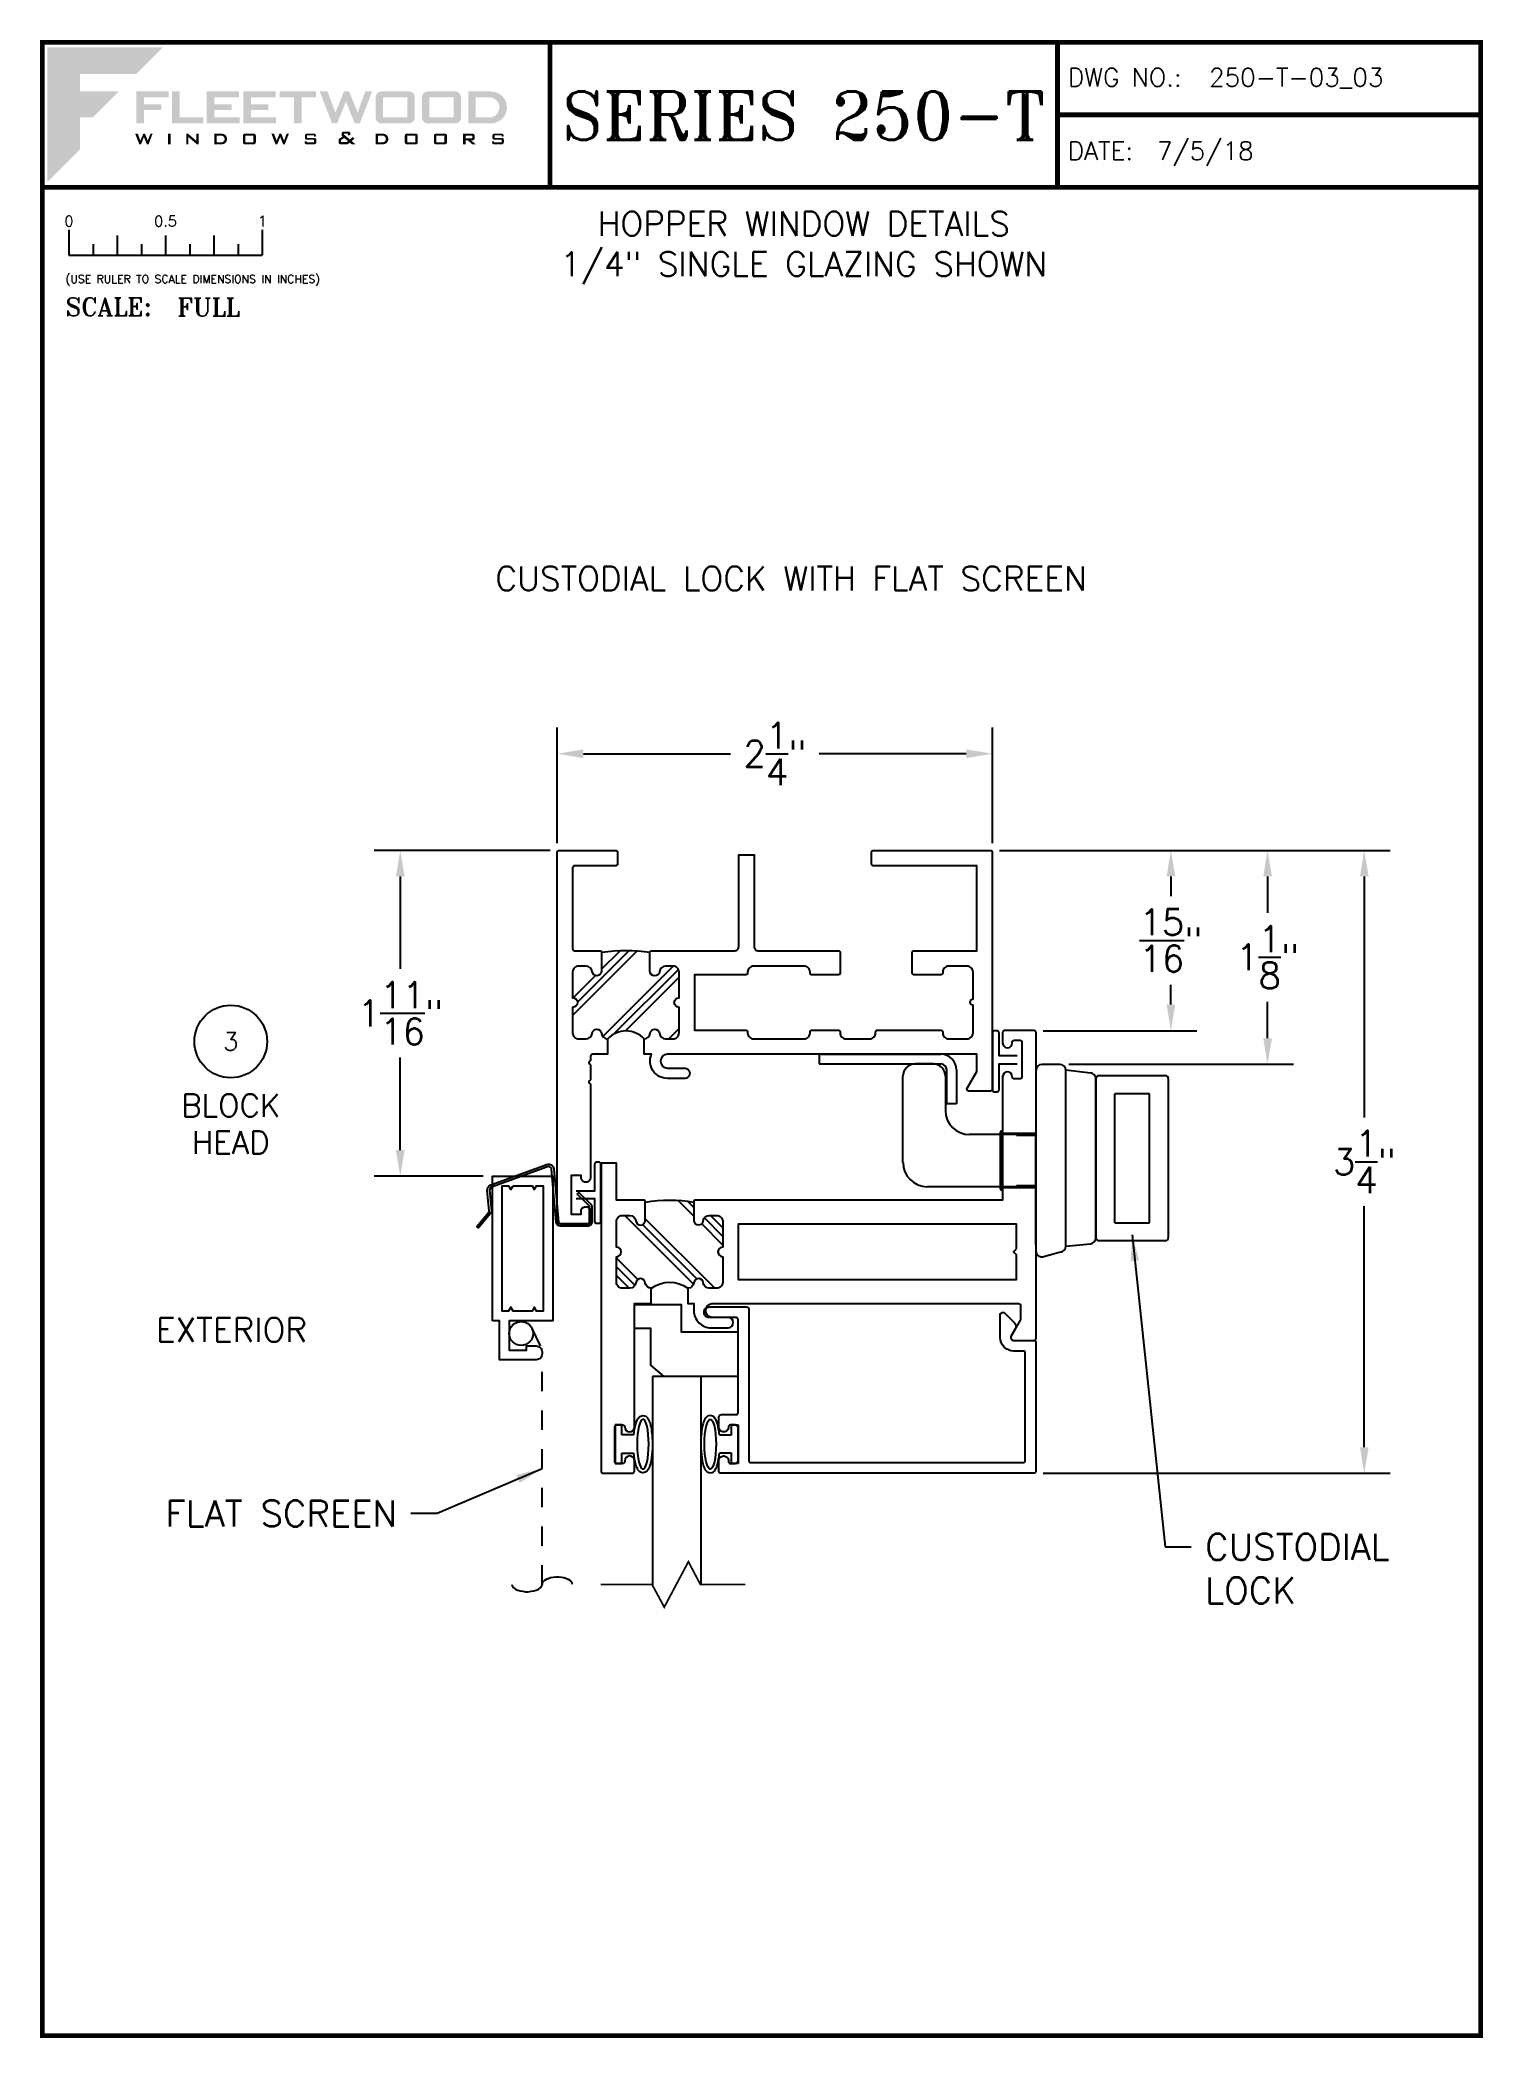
# Paper-space layout 'DETAIL 3' of a CAD drawing. Extents: x 0.3 to 7.8, y 0.1 to 10.4.
# The model-space entities are those that its viewports show. They can reach past a viewport. Long polylines and large blocks are cut down to what shows.
import ezdxf
from ezdxf.enums import TextEntityAlignment as Align

# ---------------------------------------------------------------- set-up
doc = ezdxf.new("R2010")
doc.units = 0
doc.header["$LTSCALE"] = 0.25
doc.header["$MEASUREMENT"] = 0
doc.linetypes.add('HIDDEN', pattern=[0.375, 0.25, -0.125])
doc.linetypes.add('HIDDEN2', pattern=[0.1875, 0.125, -0.0625])
doc.layers.get('0').update_dxf_attribs({"linetype": 'CONTINUOUS'})
doc.layers.get('DEFPOINTS').update_dxf_attribs({"linetype": 'CONTINUOUS'})
for name, color, linetype in [('DIM', 7, 'CONTINUOUS'), ('FRAME', 1, 'CONTINUOUS'), ('GLASS', 7, 'CONTINUOUS'), ('MISC', 7, 'CONTINUOUS'), ('SCREEN', 92, 'CONTINUOUS'), ('SCREEN_CLIP', 7, 'CONTINUOUS'), ('TEXT', 7, 'CONTINUOUS'), ('VENT', 5, 'CONTINUOUS')]:
    doc.layers.add(name, color=color, linetype=linetype)
doc.layers.add('VP', color=40, linetype='CONTINUOUS', plot=False)
doc.layers.get('VP').off()
doc.styles.add('ROMANS', font='romans')
doc.styles.add('ROMANT', font='romant')
doc.styles.add('SIMPLEX-094', font='simplex.shx', dxfattribs={"height": 0.094})
doc.styles.get("Standard").update_dxf_attribs({"font": 'simplex.shx'})
doc.dimstyles.new('FULL SCALE', dxfattribs={"dimscale": 0.75, "dimtxt": 0.18, "dimasz": 0.18, "dimexe": 0.18, "dimexo": 0.0625, "dimgap": 0.096, "dimtad": 0, "dimtih": 1, "dimtoh": 1, "dimdec": 4, "dimzin": 0, "dimdsep": 46, "dimlunit": 5, "dimtxsty": 'Standard', "dimcen": 0.09, "dimadec": 0, "dimazin": 0, "dimtfac": 1, "dimtdec": 4, "dimtofl": 0, "dimtmove": 0, "dimatfit": 3, "dimfxl": 0, "dimtolj": 1, "dimtzin": 0, "dimarcsym": 0})

# ---------------------------------------------------------------- blocks, each defined once
blk = doc.blocks.new('sectball')
blk.add_circle((0, 0), 0.125)
blk.add_attdef('NO', text='', height=0.062).set_placement((0, 0), align=Align.MIDDLE_CENTER)
for tag, p in [('LINE1', (0, -0.2588)), ('LINE2', (0, -0.3864)), ('LINE3', (0, -0.5214))]:
    blk.add_attdef(tag, text='', height=0.078).set_placement(p, align=Align.CENTER)
blk = doc.blocks.new('Fleetwood_Logo_6-10-15')
h = blk.add_hatch(color=154)
h.dxf.hatch_style = 1
h.paths.add_polyline_path([(0.2526, -0.0017), (0.0019, -0.0017), (0.0019, -0.2942), (0.0725, -0.2236), (0.0725, -0.1535), (0.1007, -0.1535), (0.1567, -0.0976), (0.0725, -0.0976), (0.0725, -0.0596), (0.1946, -0.0596)])
h = blk.add_hatch(color=251)
h.dxf.hatch_style = 1
h.paths.add_polyline_path([(0.2487, -0.1256), (0.2112, -0.1256), (0.2112, -0.1102), (0.2647, -0.1102), (0.2647, -0.0976), (0.1946, -0.0976), (0.1946, -0.1667), (0.2112, -0.1667), (0.2112, -0.1377), (0.2487, -0.1377)])
h = blk.add_hatch(color=251)
h.dxf.hatch_style = 1
h.paths.add_polyline_path([(0.2886, -0.0976), (0.272, -0.0976), (0.272, -0.1667), (0.3401, -0.1667), (0.3401, -0.1535), (0.2886, -0.1535)])
h = blk.add_hatch(color=251)
h.dxf.hatch_style = 1
h.paths.add_polyline_path([(0.4175, -0.0976), (0.3474, -0.0976), (0.3474, -0.1667), (0.4185, -0.1667), (0.4185, -0.1534), (0.364, -0.1534), (0.364, -0.1377), (0.4015, -0.1377), (0.4015, -0.1256), (0.364, -0.1256), (0.364, -0.1102), (0.4175, -0.1102)])
h = blk.add_hatch(color=251)
h.dxf.hatch_style = 1
h.paths.add_polyline_path([(0.4965, -0.0976), (0.4264, -0.0976), (0.4264, -0.1667), (0.4975, -0.1667), (0.4975, -0.1534), (0.443, -0.1534), (0.443, -0.1377), (0.4804, -0.1377), (0.4804, -0.1256), (0.443, -0.1256), (0.443, -0.1102), (0.4965, -0.1102)])
h = blk.add_hatch(color=251)
h.dxf.hatch_style = 1
h.paths.add_polyline_path([(0.5842, -0.0976), (0.5054, -0.0976), (0.5054, -0.1102), (0.5365, -0.1102), (0.5365, -0.1667), (0.5531, -0.1667), (0.5531, -0.1102), (0.5842, -0.1102)])
h = blk.add_hatch(color=251)
h.dxf.hatch_style = 1
h.paths.add_polyline_path([(0.6089, -0.0976), (0.5921, -0.0976), (0.6188, -0.1667), (0.63, -0.1667), (0.6489, -0.1192), (0.6679, -0.1667), (0.6789, -0.1667), (0.7056, -0.0976), (0.6908, -0.0976), (0.6742, -0.1433), (0.6558, -0.0976), (0.6446, -0.0976), (0.6261, -0.1433)])
h = blk.add_hatch(color=251)
h.dxf.hatch_style = 1
h.paths.add_polyline_path([(0.7853, -0.0976), (0.726, -0.0976, 0.414214), (0.7133, -0.1102), (0.7133, -0.154, 0.414214), (0.726, -0.1667), (0.7853, -0.1667, 0.414214), (0.798, -0.154), (0.798, -0.1102, 0.414214)])
h.paths.add_polyline_path([(0.7819, -0.1102), (0.7819, -0.154), (0.7294, -0.154), (0.7294, -0.1102)], flags=16)
h = blk.add_hatch(color=251)
h.dxf.hatch_style = 1
h.paths.add_polyline_path([(0.8856, -0.0976), (0.8262, -0.0976, 0.414214), (0.8136, -0.1102), (0.8136, -0.154, 0.414214), (0.8262, -0.1667), (0.8856, -0.1667, 0.414214), (0.8982, -0.154), (0.8982, -0.1102, 0.414214)])
h.paths.add_polyline_path([(0.8822, -0.1102), (0.8822, -0.154), (0.8296, -0.154), (0.8296, -0.1102)], flags=16)
h = blk.add_hatch(color=251)
h.dxf.hatch_style = 1
h.paths.add_polyline_path([(0.9632, -0.0976), (0.914, -0.0976), (0.914, -0.1667), (0.9632, -0.1667, 1)])
h.paths.add_polyline_path([(0.9301, -0.1102), (0.9593, -0.1102, -1), (0.9593, -0.154), (0.9301, -0.154)], flags=16)
h = blk.add_hatch(color=7)
h.dxf.hatch_style = 1
h.paths.add_polyline_path([(0.2301, -0.1891), (0.2251, -0.1891), (0.2196, -0.2043), (0.2134, -0.1891), (0.2097, -0.1891), (0.2035, -0.2043), (0.1978, -0.1891), (0.1922, -0.1891), (0.2011, -0.2121), (0.2048, -0.2121), (0.2112, -0.1963), (0.2175, -0.2121), (0.2212, -0.2121)])
h = blk.add_hatch(color=7)
h.dxf.hatch_style = 1
h.paths.add_polyline_path([(0.2691, -0.1891), (0.2637, -0.1891), (0.2637, -0.2118), (0.2637, -0.2121), (0.2691, -0.2121)])
h = blk.add_hatch(color=7)
h.dxf.hatch_style = 1
h.paths.add_polyline_path([(0.3077, -0.1964), (0.3259, -0.2121), (0.3298, -0.2121), (0.3298, -0.1891), (0.325, -0.1891), (0.325, -0.2047), (0.3067, -0.1891), (0.3029, -0.1891), (0.3029, -0.2121), (0.3077, -0.2121)])
h = blk.add_hatch(color=7)
h.dxf.hatch_style = 1
h.paths.add_polyline_path([(0.3801, -0.1891), (0.3637, -0.1891), (0.3637, -0.2121), (0.3801, -0.2121, 1)])
h.paths.add_polyline_path([(0.3691, -0.2079), (0.3691, -0.1933), (0.3788, -0.1933, -1), (0.3788, -0.2079)], flags=16)
h = blk.add_hatch(color=7)
h.dxf.hatch_style = 1
h.paths.add_polyline_path([(0.4537, -0.2079), (0.4537, -0.1933, 0.414214), (0.4495, -0.1891), (0.4297, -0.1891, 0.414214), (0.4255, -0.1933), (0.4255, -0.2079, 0.414214), (0.4297, -0.2121), (0.4495, -0.2121, 0.414214)])
h.paths.add_polyline_path([(0.4308, -0.2079), (0.4308, -0.1933), (0.4484, -0.1933), (0.4484, -0.2079)], flags=16)
h = blk.add_hatch(color=7)
h.dxf.hatch_style = 1
h.paths.add_polyline_path([(0.5253, -0.1891), (0.5203, -0.1891), (0.5148, -0.2043), (0.5087, -0.1891), (0.5049, -0.1891), (0.4988, -0.2043), (0.493, -0.1891), (0.4874, -0.1891), (0.4963, -0.2121), (0.5001, -0.2121), (0.5064, -0.1963), (0.5127, -0.2121), (0.5164, -0.2121)])
h = blk.add_hatch(color=7)
h.dxf.hatch_style = 1
h.paths.add_polyline_path([(0.5801, -0.1891), (0.5643, -0.1891, 0.414214), (0.56, -0.1933), (0.56, -0.1981, 0.414214), (0.5643, -0.2024), (0.58, -0.2024), (0.58, -0.2078), (0.5637, -0.2078), (0.5637, -0.2052), (0.5591, -0.2062), (0.5591, -0.2078, 0.414214), (0.5634, -0.2121), (0.5805, -0.2121, 0.414214), (0.5848, -0.2078), (0.5848, -0.2024, 0.414214), (0.5805, -0.1982), (0.5648, -0.1982), (0.5648, -0.193), (0.5798, -0.193), (0.5798, -0.1958), (0.5843, -0.1948), (0.5843, -0.1933, 0.414214)])
h = blk.add_hatch(color=7)
h.dxf.hatch_style = 1
h.paths.add_polyline_path([(0.645, -0.1913, -0.222262), (0.6447, -0.1906), (0.6447, -0.1892), (0.6535, -0.1892), (0.6535, -0.193), (0.6587, -0.1918), (0.6587, -0.189, 0.414214), (0.6544, -0.1847), (0.6437, -0.1847, 0.414214), (0.6394, -0.189), (0.6394, -0.1922, 0.222262), (0.6407, -0.1948), (0.6415, -0.1955), (0.6345, -0.1998, 0.260684), (0.6329, -0.2027), (0.6329, -0.2078, 0.414214), (0.6372, -0.2121), (0.6514, -0.2121, 0.17577), (0.6536, -0.2113), (0.657, -0.2085), (0.6614, -0.2121), (0.6699, -0.2121), (0.6613, -0.2049), (0.6676, -0.1997), (0.6637, -0.1964), (0.6574, -0.2017)])
h.paths.add_polyline_path([(0.6532, -0.2052), (0.6509, -0.2072, -0.17577), (0.6502, -0.2074), (0.6382, -0.2074), (0.6382, -0.2033, -0.260684), (0.6387, -0.2025), (0.6451, -0.1985)], flags=16)
h = blk.add_hatch(color=7)
h.dxf.hatch_style = 1
h.paths.add_polyline_path([(0.7294, -0.1891), (0.713, -0.1891), (0.713, -0.2121), (0.7294, -0.2121, 1)])
h.paths.add_polyline_path([(0.7184, -0.2079), (0.7184, -0.1933), (0.7281, -0.1933, -1), (0.7281, -0.2079)], flags=16)
h = blk.add_hatch(color=7)
h.dxf.hatch_style = 1
h.paths.add_polyline_path([(0.8045, -0.2079), (0.8045, -0.1933, 0.414214), (0.8003, -0.1891), (0.7805, -0.1891, 0.414214), (0.7763, -0.1933), (0.7763, -0.2079, 0.414214), (0.7805, -0.2121), (0.8003, -0.2121, 0.414214)])
h.paths.add_polyline_path([(0.7816, -0.2079), (0.7816, -0.1933), (0.7992, -0.1933), (0.7992, -0.2079)], flags=16)
h = blk.add_hatch(color=7)
h.dxf.hatch_style = 1
h.paths.add_polyline_path([(0.8678, -0.2079), (0.8678, -0.1933, 0.414214), (0.8636, -0.1891), (0.8438, -0.1891, 0.414214), (0.8396, -0.1933), (0.8396, -0.2079, 0.414214), (0.8438, -0.2121), (0.8636, -0.2121, 0.414214)])
h.paths.add_polyline_path([(0.8449, -0.2079), (0.8449, -0.1933), (0.8624, -0.1933), (0.8624, -0.2079)], flags=16)
h = blk.add_hatch(color=7)
h.dxf.hatch_style = 1
h.paths.add_polyline_path([(0.9277, -0.1993), (0.9277, -0.1933, 0.414214), (0.9235, -0.1891), (0.9028, -0.1891), (0.9028, -0.2121), (0.9082, -0.2121), (0.9082, -0.2035), (0.9131, -0.2035), (0.9224, -0.2121), (0.9303, -0.2121), (0.9197, -0.2035), (0.9235, -0.2035, 0.414214)])
h.paths.add_polyline_path([(0.9082, -0.1993), (0.9082, -0.1933), (0.9214, -0.1933, -0.414214), (0.9224, -0.1943), (0.9224, -0.1983, -0.414214), (0.9214, -0.1993)], flags=16)
h = blk.add_hatch(color=7)
h.dxf.hatch_style = 1
h.paths.add_polyline_path([(0.9867, -0.1982), (0.971, -0.1982), (0.971, -0.193), (0.9859, -0.193), (0.9859, -0.1958), (0.9905, -0.1948), (0.9905, -0.1933, 0.414214), (0.9863, -0.1891), (0.9705, -0.1891, 0.414214), (0.9662, -0.1933), (0.9662, -0.1981, 0.414214), (0.9705, -0.2024), (0.9862, -0.2024), (0.9862, -0.2078), (0.9699, -0.2078), (0.9699, -0.2052), (0.9653, -0.2062), (0.9653, -0.2078, 0.414214), (0.9696, -0.2121), (0.9867, -0.2121, 0.414214), (0.991, -0.2078), (0.991, -0.2024, 0.414214)])
blk = doc.blocks.new('A-SIZE_P')
at = {"const_width": 0.025}
blk.add_lwpolyline([(0.313, 0.125), (7.751, 0.125), (7.751, 10.437), (0.313, 10.437)], close=True, dxfattribs=at)
for points in [[(2.938, 10.437), (2.938, 9.687)], [(5.563, 10.437), (5.563, 9.687)], [(5.563, 10.062), (7.751, 10.062)], [(0.313, 9.687), (7.751, 9.687)]]:
    blk.add_lwpolyline(points, dxfattribs=at)
at = {"xscale": 2.387023416083395, "yscale": 2.387023416083395, "zscale": 2.387023416083395}
blk.add_blockref('Fleetwood_Logo_6-10-15', (0.334, 10.416), dxfattribs=at)
for s, style, p in [('DWG NO.:', 'SIMPLEX-094', (5.617, 10.209)), ('DATE:', 'SIMPLEX-094', (5.616, 9.829)), ('SCALE:', 'ROMANT', (0.433, 9.022))]:
    blk.add_text(s, height=0.094, dxfattribs=dict(style=style)).set_placement(p)
for tag, p, style in [('DWG_NO', (6.346, 10.209), 'SIMPLEX-094'), ('DATE', (6.077, 9.829), 'SIMPLEX-094'), ('SCALE', (1.011, 9.02), 'ROMANT')]:
    blk.add_attdef(tag, p, '', height=0.094, dxfattribs=dict(style=style))
for tag, height, style, width, p, p2 in [('DWG_NO_F', 0.094, 'SIMPLEX-094', 1.745692, (6.347, 10.209), (7.683, 10.209)), ('PRODUCT', 0.25, 'ROMANT', 1.390728, (3.001, 9.934), (5.5, 9.934))]:
    blk.add_attdef(tag, text='', height=height, dxfattribs=dict(style=style, width=width)).set_placement(p, p2, align=Align.FIT)
blk = doc.blocks.new('Full')
for p, q in [((0.137, -0.219), (0.137, -0.35)), ((0.262, -0.294), (0.262, -0.35)), ((0.387, -0.249), (0.387, -0.35)), ((0.512, -0.294), (0.512, -0.35)), ((0.637, -0.249), (0.637, -0.35)), ((0.762, -0.294), (0.762, -0.35)), ((0.887, -0.249), (0.887, -0.35)), ((1.012, -0.294), (1.012, -0.35)), ((1.137, -0.219), (1.137, -0.35)), ((0.137, -0.35), (1.137, -0.35))]:
    blk.add_line(p, q)
for s, p in [('0', (0.137, -0.219)), ('0.5', (0.637, -0.219)), ('1', (1.137, -0.219))]:
    blk.add_text(s, height=0.055).set_placement(p, align=Align.BOTTOM_CENTER)
at = {"style": 'ROMANS'}
blk.add_text('(USE RULER TO SCALE DIMENSIONS IN INCHES)', height=0.04115, dxfattribs=at).set_placement((0.12, -0.495))
blk = doc.blocks.new('*D165')
at = {"layer": 'DEFPOINTS', "color": 0}
for p in [(5.226, 6.757), (2.976, 6.247), (5.226, 6.247)]:
    blk.add_point(p, dxfattribs=at)
at = {"layer": 'DIM', "color": 0, "lineweight": -2}
for p, q in [((2.976, 6.294), (2.976, 6.892)), ((5.226, 6.294), (5.226, 6.892)), ((3.111, 6.757), (3.871, 6.757)), ((5.091, 6.757), (4.33, 6.757))]:
    blk.add_line(p, q, dxfattribs=at)
at = {"layer": 'DIM', "color": 0}
for points in [[(3.111, 6.779), (3.111, 6.734), (2.976, 6.757)], [(5.091, 6.779), (5.091, 6.734), (5.226, 6.757)]]:
    blk.add_solid(points, dxfattribs=at)
at = {"layer": 'DIM', "color": 0, "insert": (4.101, 6.757), "char_height": 0.135, "attachment_point": 5}
blk.add_mtext('\\A1;2{\\H1.000000x;\\S1/4;}"', dxfattribs=at)
blk = doc.blocks.new('*D166')
at = {"layer": 'DEFPOINTS', "color": 0}
for p in [(5.216, 6.257), (5.441, 5.324), (6.149, 5.324)]:
    blk.add_point(p, dxfattribs=at)
at = {"layer": 'DIM', "color": 0, "lineweight": -2}
for p, q in [((5.263, 6.257), (6.284, 6.257)), ((6.149, 6.122), (6.149, 6.02)), ((6.149, 5.459), (6.149, 5.561)), ((5.488, 5.324), (6.284, 5.324))]:
    blk.add_line(p, q, dxfattribs=at)
at = {"layer": 'DIM', "color": 0}
for points in [[(6.127, 6.122), (6.172, 6.122), (6.149, 6.257)], [(6.127, 5.459), (6.172, 5.459), (6.149, 5.324)]]:
    blk.add_solid(points, dxfattribs=at)
at = {"layer": 'DIM', "color": 0, "insert": (6.149, 5.791), "char_height": 0.135, "attachment_point": 5}
blk.add_mtext('\\A1;{\\H1.000000x;\\S15/16;}"', dxfattribs=at)
blk = doc.blocks.new('*D167')
at = {"layer": 'DEFPOINTS', "color": 0}
for p in [(5.216, 6.257), (5.441, 3.034), (7.149, 3.034)]:
    blk.add_point(p, dxfattribs=at)
at = {"layer": 'DIM', "color": 0, "lineweight": -2}
for p, q in [((5.263, 6.257), (7.284, 6.257)), ((7.149, 6.122), (7.149, 4.875)), ((7.149, 3.169), (7.149, 4.416)), ((5.488, 3.034), (7.284, 3.034))]:
    blk.add_line(p, q, dxfattribs=at)
at = {"layer": 'DIM', "color": 0}
for points in [[(7.127, 6.122), (7.172, 6.122), (7.149, 6.257)], [(7.127, 3.169), (7.172, 3.169), (7.149, 3.034)]]:
    blk.add_solid(points, dxfattribs=at)
at = {"layer": 'DIM', "color": 0, "insert": (7.149, 4.646), "char_height": 0.135, "attachment_point": 5}
blk.add_mtext('\\A1;3{\\H1.000000x;\\S1/4;}"', dxfattribs=at)
blk = doc.blocks.new('*D168')
at = {"layer": 'DEFPOINTS', "color": 0}
for p in [(2.986, 6.257), (2.164, 4.571), (2.64, 4.571)]:
    blk.add_point(p, dxfattribs=at)
at = {"layer": 'DIM', "color": 0, "lineweight": -2}
for p, q in [((2.939, 6.257), (2.029, 6.257)), ((2.164, 6.122), (2.164, 5.644)), ((2.164, 4.706), (2.164, 5.185)), ((2.593, 4.571), (2.029, 4.571))]:
    blk.add_line(p, q, dxfattribs=at)
at = {"layer": 'DIM', "color": 0}
for points in [[(2.141, 6.122), (2.186, 6.122), (2.164, 6.257)], [(2.141, 4.706), (2.186, 4.706), (2.164, 4.571)]]:
    blk.add_solid(points, dxfattribs=at)
at = {"layer": 'DIM', "color": 0, "insert": (2.164, 5.414), "char_height": 0.135, "attachment_point": 5}
blk.add_mtext('\\A1;1{\\H1.000000x;\\S11/16;}"', dxfattribs=at)
blk = doc.blocks.new('*D192')
at = {"layer": 'DEFPOINTS', "color": 0}
for p in [(5.216, 6.257), (5.575, 5.15), (6.649, 5.15)]:
    blk.add_point(p, dxfattribs=at)
at = {"layer": 'DIM', "color": 0, "lineweight": -2}
for p, q in [((5.263, 6.257), (6.784, 6.257)), ((6.649, 6.122), (6.649, 5.933)), ((6.649, 5.285), (6.649, 5.474)), ((5.622, 5.15), (6.784, 5.15))]:
    blk.add_line(p, q, dxfattribs=at)
at = {"layer": 'DIM', "color": 0}
for points in [[(6.627, 6.122), (6.672, 6.122), (6.649, 6.257)], [(6.627, 5.285), (6.672, 5.285), (6.649, 5.15)]]:
    blk.add_solid(points, dxfattribs=at)
at = {"layer": 'DIM', "color": 0, "insert": (6.649, 5.704), "char_height": 0.135, "attachment_point": 5}
blk.add_mtext('\\A1;1{\\H1.000000x;\\S1/8;}"', dxfattribs=at)
blk = doc.blocks.new('PI_STRIKE PLATE')
at = {"layer": 'MISC'}
for p, q in [((0, 0), (-0.01, 0)), ((-0.01, 0), (-0.01, -0.05)), ((0, 0), (0.62, 0)), ((-0.01, -0.05), (0.62, -0.05)), ((0.65, -0.256), (0.65, -0.08)), ((0.7, -0.08), (0.7, -0.256)), ((0.7, -0.256), (0.65, -0.256))]:
    blk.add_line(p, q, dxfattribs=at)
for radius in [0.08, 0.03]:
    blk.add_arc((0.62, -0.08), radius, 0, 90, dxfattribs=at)
blk = doc.blocks.new('05P86-BLOCK-IG')
h = blk.add_hatch()
h.set_pattern_fill('PLAST', angle=45, style=0)
h.paths.add_polyline_path([(0.544, 1.12, -1), (0.544, 1.17), (0.544, 1.302, 0.414214), (0.512, 1.333), (0.474, 1.333, 0.38311), (0.443, 1.305, -0.947716), (0.393, 1.308), (0.393, 1.403, 0.081165), (0.143, 1.403), (0.143, 1.308, -0.947716), (0.094, 1.305, 0.38311), (0.063, 1.333), (0.024, 1.333, 0.414214), (-0.007, 1.302), (-0.007, 1.17, -1), (-0.007, 1.12), (-0.007, 0.988, 0.414214), (0.024, 0.957), (0.063, 0.957, 0.38311), (0.094, 0.985, -0.898027), (0.143, 0.985, 0.38311), (0.174, 0.957, -0.436275), (0.363, 0.957, 0.38311), (0.394, 0.985, -0.898027), (0.443, 0.985, 0.38311), (0.474, 0.957), (0.512, 0.957, 0.414214), (0.544, 0.988)])
for points in [[(0.003, 1.852, 0.414214), (-0.007, 1.842), (-0.007, 1.423, 0.414214), (0.003, 1.413), (0.134, 1.413, -0.414214), (0.143, 1.403), (0.143, 1.308, -0.947716), (0.094, 1.305, 0.38311), (0.063, 1.333), (0.024, 1.333, 0.414214), (-0.007, 1.302), (-0.007, 1.17, -1), (-0.007, 1.12), (-0.007, 0.988, 0.414214), (0.024, 0.957), (0.063, 0.957, 0.38311), (0.094, 0.985, -0.898027), (0.143, 0.985, 0.38311), (0.174, 0.957), (0.174, 0.877), (0.097, 0.877, 0.414214), (0.086, 0.867), (0.086, 0.847, -0.331679), (0.084, 0.843, 0.745356), (0.084, 0.824, -0.331679), (0.086, 0.82), (0.086, 0.747, -0.331679), (0.084, 0.743, 0.745356), (0.084, 0.724, -0.331679), (0.086, 0.72), (0.086, 0.244, -1.19356), (0.037, 0.244), (0.037, 0.25), (-0.014, 0.25), (-0.014, 0.05), (0.037, 0.05), (0.037, 0.074, -0.596863), (0.086, 0.074), (0.086, 0.01, -0.414214), (0.076, 0), (-0.076, 0, -0.414214), (-0.087, 0.01), (-0.087, 1.922, -0.414214), (-0.076, 1.932), (0.215, 1.932, -0.414214), (0.226, 1.922), (0.226, 1.862, -0.414214), (0.215, 1.852)], [(1.377, 1.298, -0.414214), (1.367, 1.288), (1.23, 1.288, -0.414214), (1.221, 1.298), (1.221, 1.302, 0.414214), (1.19, 1.333), (0.93, 1.333, 0.414214), (0.898, 1.302), (0.898, 1.298, -0.414214), (0.889, 1.288), (0.623, 1.288), (0.623, 1.002), (0.889, 1.002, -0.414214), (0.898, 0.992), (0.898, 0.988, 0.414214), (0.93, 0.957), (1.19, 0.957, 0.414214), (1.221, 0.988), (1.221, 0.992, -0.414214), (1.23, 1.002), (1.367, 1.002, -0.414214), (1.377, 0.992), (1.377, 0.988, 0.414214), (1.407, 0.957), (1.529, 0.957, 0.414214), (1.56, 0.988), (1.56, 0.992, -0.414214), (1.569, 1.002), (1.897, 1.002, -0.414214), (1.907, 0.992), (1.907, 0.988, 0.414214), (1.938, 0.957), (2.032, 0.957, 0.414214), (2.064, 0.988), (2.064, 1.132, -1), (2.064, 1.162), (2.064, 1.302, 0.414214), (2.032, 1.333), (1.938, 1.333, 0.414214), (1.907, 1.302), (1.907, 1.298, -0.414214), (1.897, 1.288), (1.76, 1.288, -0.414214), (1.75, 1.298), (1.75, 1.403, -0.414214), (1.76, 1.413), (2.084, 1.413), (2.084, 1.852), (1.549, 1.852, -0.414214), (1.539, 1.862), (1.539, 1.922, -0.414214), (1.549, 1.932), (2.154, 1.932, -0.414214), (2.163, 1.922), (2.163, 0.697, -0.414214), (2.154, 0.687), (2.042, 0.687, -0.57735), (2.034, 0.702), (2.084, 0.788), (2.084, 0.877), (0.483, 0.877, 1), (0.483, 0.806), (0.567, 0.806, -1.178959), (0.567, 0.752), (0.483, 0.752, -0.536675), (0.401, 0.877), (0.363, 0.877), (0.363, 0.957, 0.38311), (0.394, 0.985, -0.898027), (0.443, 0.985, 0.38311), (0.474, 0.957), (0.512, 0.957, 0.414214), (0.544, 0.988), (0.544, 1.12, -1), (0.544, 1.17), (0.544, 1.302, 0.414214), (0.512, 1.333), (0.474, 1.333, 0.38311), (0.443, 1.305, -0.947716), (0.393, 1.308), (0.393, 1.403, -0.414214), (0.404, 1.413), (0.832, 1.413, 0.414214), (0.852, 1.433), (0.852, 1.909), (0.932, 1.909), (0.932, 1.433, 0.414214), (0.952, 1.413), (1.367, 1.413, -0.414214), (1.377, 1.403)]]:
    blk.add_lwpolyline(points, format="xyb", close=True)
at = {"color": 7}
for centre, radius, start, end in [((0.269, 0.638), 0.775, 80.7195, 99.2805), ((0.269, 0.869), 0.129, 42.8591, 137.1409)]:
    blk.add_arc(centre, radius, start, end, dxfattribs=at)
blk = doc.blocks.new('05P11-Z-BAR')
h = blk.add_hatch()
h.set_pattern_fill('PLAST', angle=45, style=0)
h.set_pattern_definition([(45, (-0.3846, -1e-07), (-0.176777, 0.176777), []), (45, (-0.4067, 0.0221), (-0.176777, 0.176777), []), (45, (-0.4288, 0.0442), (-0.176777, 0.176777), [])])
h.paths.add_polyline_path([(0.006, 1.12, -0.414214), (-0.018, 1.145, -0.414214), (0.006, 1.17), (0.006, 1.302, 0.414214), (-0.025, 1.333), (-0.063, 1.333, 0.38311), (-0.094, 1.305, -0.947716), (-0.143, 1.308), (-0.143, 1.403, 0.087329), (-0.394, 1.403), (-0.394, 1.308, -1), (-0.443, 1.308, 0.352985), (-0.473, 1.333), (-0.512, 1.333, 0.414214), (-0.544, 1.302), (-0.544, 1.17, -0.414214), (-0.518, 1.145, -0.414214), (-0.544, 1.12), (-0.544, 0.988, 0.414214), (-0.512, 0.957), (-0.474, 0.957, 0.38311), (-0.443, 0.985, -0.898027), (-0.394, 0.985, 0.38311), (-0.363, 0.957, -0.325577), (-0.174, 0.957, 0.363634), (-0.143, 0.982, -0.947716), (-0.094, 0.985, 0.38311), (-0.063, 0.957), (-0.025, 0.957, 0.414214), (0.006, 0.988)])
blk.add_line((-0.087, 0.877), (-0.087, 0.877))
for points in [[(-2.164, 2.28, -0.414214), (-2.154, 2.29), (-2.001, 2.29, -0.414214), (-1.991, 2.28), (-1.991, 2.226, -1), (-2.041, 2.226), (-2.041, 2.23, 0.414214), (-2.051, 2.24), (-2.081, 2.24, 0.414214), (-2.091, 2.23), (-2.091, 2.05, 0.414214), (-2.081, 2.04), (-2.051, 2.04, 0.414214), (-2.041, 2.05), (-2.041, 2.051, -1), (-1.991, 2.051), (-1.991, 1.413), (-0.403, 1.413, -0.414214), (-0.394, 1.403), (-0.394, 1.306, -0.888834), (-0.443, 1.306, 0.377258), (-0.474, 1.333), (-0.512, 1.333, 0.414214), (-0.544, 1.302), (-0.544, 1.17, -1), (-0.544, 1.12), (-0.544, 0.988, 0.414214), (-0.512, 0.957), (-0.474, 0.957, 0.383109), (-0.443, 0.985, -0.898027), (-0.394, 0.985, 0.38311), (-0.363, 0.957), (-0.363, 0.877), (-0.394, 0.877), (-0.394, 0.842, -0.414214), (-0.483, 0.752), (-0.571, 0.752, -1), (-0.571, 0.806), (-0.486, 0.806, 0.859155), (-0.486, 0.877), (-2.074, 0.877, 0.414214), (-2.084, 0.867), (-2.084, 0.797, 0.131652), (-2.082, 0.792), (-2.035, 0.709, -0.577353), (-2.048, 0.687), (-2.154, 0.687, -0.414214), (-2.164, 0.697), (-2.164, 2.28)], [(-0.025, 0.957, 0.414214), (0.006, 0.988), (0.006, 1.12, -1), (0.006, 1.17), (0.006, 1.302, 0.414214), (-0.025, 1.333), (-0.063, 1.333, 0.38311), (-0.094, 1.305, -0.947716), (-0.143, 1.308), (-0.143, 1.403, -0.414214), (-0.133, 1.413), (0.006, 1.413), (0.006, 1.603), (0.086, 1.603), (0.086, 0.01, -0.414214), (0.077, 0), (-0.077, 0, -0.414214), (-0.087, 0.01), (-0.087, 0.064, -1), (-0.037, 0.064), (-0.037, 0.06, 0.414214), (-0.027, 0.05), (0.003, 0.05, 0.414214), (0.014, 0.06), (0.014, 0.24, 0.414214), (0.003, 0.25), (-0.027, 0.25, 0.414214), (-0.037, 0.24), (-0.037, 0.239, -1), (-0.087, 0.239), (-0.087, 0.877), (-0.174, 0.877), (-0.174, 0.957, 0.363634), (-0.143, 0.982, -0.947716), (-0.094, 0.985, 0.38311), (-0.063, 0.957), (-0.025, 0.957)]]:
    blk.add_lwpolyline(points, format="xyb")
blk.add_lwpolyline([(-2.063, 1.16), (-2.063, 1.288), (-0.623, 1.288), (-0.623, 1.002), (-2.063, 1.002), (-2.063, 1.129), (-2.048, 1.145)], close=True)
at = {"color": 7}
for centre, radius, start, end in [((-0.269, 0.638), 0.775, 80.7195, 99.2805), ((-0.269, 0.828), 0.16, 53.9319, 126.0681)]:
    blk.add_arc(centre, radius, start, end, dxfattribs=at)
blk = doc.blocks.new('05P05-.25in_GLASS_STOP')
for p, q in [((-0.588, 0.25), (-0.623, 0.25)), ((-0.623, 0.25), (-0.623, 0.05)), ((-0.588, 0.198), (-0.588, 0.25)), ((-0.022, 0.198), (-0.022, 0.25)), ((-0.022, 0.25), (0.013, 0.25)), ((0.013, 0.25), (0.013, 0.05)), ((-0.526, 0.198), (-0.588, 0.198)), ((-0.084, 0.198), (-0.022, 0.198)), ((-0.623, 0.05), (-0.588, 0.05)), ((-0.588, 0.05), (-0.588, 0.103)), ((-0.588, 0.103), (-0.526, 0.103)), ((-0.022, 0.103), (-0.084, 0.103)), ((-0.022, 0.05), (-0.022, 0.103)), ((0.013, 0.05), (-0.022, 0.05))]:
    blk.add_line(p, q)
blk.add_lwpolyline([(-2.048, 0.632, 0.414214), (-1.978, 0.702), (-1.978, 0.817, 0.668179), (-2.003, 0.828), (-2.053, 0.778, 0.339454), (-2.057, 0.748), (-2.035, 0.71, -0.57735), (-2.048, 0.687), (-2.153, 0.687, 0.414214), (-2.163, 0.677), (-2.163, 0.01, 0.414214), (-2.153, 0), (-0.533, 0, 0.414214), (-0.523, 0.01), (-0.523, 0.064, 0.414214), (-0.548, 0.089), (-0.549, 0.089, 0.414214), (-0.573, 0.064), (-0.573, 0.06, -0.414214), (-0.583, 0.05), (-0.608, 0.05, -0.414214), (-0.623, 0.065), (-0.623, 0.235, -0.414214), (-0.608, 0.25), (-0.583, 0.25, -0.414214), (-0.573, 0.24), (-0.573, 0.239, 0.414214), (-0.549, 0.214), (-0.548, 0.214, 0.414214), (-0.523, 0.239), (-0.523, 0.288, 0.414214), (-0.538, 0.303), (-0.613, 0.303, -0.414214), (-0.623, 0.313), (-0.623, 0.795, -0.414214), (-0.613, 0.805), (-0.474, 0.805, 0.414214), (-0.447, 0.832), (-0.447, 0.833, 0.414214), (-0.474, 0.86), (-0.668, 0.86, 0.414214), (-0.678, 0.85), (-0.678, 0.065, -0.414214), (-0.688, 0.055), (-2.098, 0.055, -0.414214), (-2.108, 0.065), (-2.108, 0.622, -0.414214), (-2.098, 0.632)], format="xyb", close=True)
at = {"extrusion": (0, 0, -1)}
blk.add_ellipse((-0.479, 0.15), major_axis=(0, 0.129), ratio=0.232303, dxfattribs=at)
blk.add_ellipse((-0.131, 0.15), major_axis=(0, 0.129), ratio=0.232303)
for points in [[(-0.526, 0.198), (-0.524, 0.219), (-0.521, 0.239), (-0.512, 0.269), (-0.508, 0.28), (-0.495, 0.294), (-0.487, 0.298), (-0.479, 0.298), (-0.468, 0.298), (-0.46, 0.292), (-0.451, 0.279), (-0.447, 0.272), (-0.437, 0.244), (-0.433, 0.215), (-0.428, 0.136), (-0.432, 0.085), (-0.444, 0.034), (-0.448, 0.022), (-0.464, 0.005), (-0.478, 0), (-0.499, 0.008), (-0.504, 0.016), (-0.512, 0.032), (-0.515, 0.041), (-0.522, 0.067), (-0.524, 0.084), (-0.526, 0.103)], [(-0.084, 0.198), (-0.086, 0.219), (-0.089, 0.239), (-0.098, 0.269), (-0.102, 0.28), (-0.115, 0.294), (-0.123, 0.298), (-0.131, 0.298), (-0.142, 0.298), (-0.15, 0.292), (-0.159, 0.279), (-0.163, 0.272), (-0.173, 0.244), (-0.177, 0.215), (-0.182, 0.136), (-0.178, 0.085), (-0.166, 0.034), (-0.162, 0.022), (-0.146, 0.005), (-0.132, 0), (-0.111, 0.008), (-0.106, 0.016), (-0.098, 0.032), (-0.095, 0.041), (-0.088, 0.067), (-0.086, 0.084), (-0.084, 0.103)]]:
    blk.add_open_spline(points, degree=3, knots=[5.075676, 5.075676, 5.075676, 5.075676, 5.596595, 5.596595, 6.055763, 6.055763, 6.283185, 6.283185, 6.283185, 6.572914, 6.572914, 6.862642, 6.862642, 7.608886, 7.608886, 8.676451, 8.676451, 9.18434, 9.18434, 9.518242, 9.518242, 9.852144, 9.852144, 10.186046, 10.186046, 10.631436, 10.631436, 10.631436, 10.631436])
blk = doc.blocks.new('PI CUSTODIAL_LOCK')
for p, q in [((-0.688, -0.01), (-0.688, 0.437)), ((-0.53, 0.5), (-0.625, 0.5)), ((-0.468, 0.437), (-0.468, 0.26)), ((0, 0.467), (0, -0.467)), ((0.124, 0.498), (0.031, 0.498)), ((0.155, 0.469), (0.282, 0.455)), ((0.155, -0.442), (0.155, 0.467)), ((0.31, -0.399), (0.31, 0.424)), ((0.31, 0.424), (0.31, -0.399)), ((0.326, 0.44), (0.669, 0.44)), ((0.685, -0.399), (0.685, 0.424)), ((0.155, -0.371), (0.155, 0.397)), ((0.588, 0.346), (0.408, 0.346)), ((0.408, -0.321), (0.408, 0.346)), ((0.588, -0.321), (0.588, 0.346)), ((0, 0.135), (-0.343, 0.135)), ((0.155, 0), (0.155, 0)), ((0, -0.135), (-0.562, -0.135)), ((0.408, -0.321), (0.588, -0.321)), ((0.034, -0.498), (0.127, -0.472)), ((0.155, -0.443), (0.282, -0.43)), ((0.326, -0.414), (0.669, -0.414))]:
    blk.add_line(p, q)
for centre, radius, start, end in [((-0.625, 0.437), 0.0625, 90, 180), ((-0.53, 0.437), 0.0625, 0, 90), ((0.031, 0.467), 0.031, 90, 180), ((0.124, 0.467), 0.031, 0, 90), ((0.279, 0.424), 0.031, 0, 83.5847), ((0.326, 0.424), 0.0156, 90, 180), ((0.669, 0.424), 0.0156, 0, 90), ((-0.343, 0.26), 0.125, 180, 270), ((-0.562, -0.01), 0.125, 180, 270), ((0.279, -0.399), 0.031, 276.4153, 360), ((0.326, -0.399), 0.0156, 180, 270), ((0.669, -0.399), 0.0156, 270, 0), ((0.031, -0.467), 0.031, 180, 276.4153), ((0.124, -0.442), 0.031, 276.4153, 360)]:
    blk.add_arc(centre, radius, start, end)
blk = doc.blocks.new('114-FLAT_SCREEN')
blk.add_line((0.142, 0.603), (0.142, 0.602))
at = {"linetype": 'HIDDEN'}
blk.add_line((0.194, 0.481), (0.144, 0.59), dxfattribs=at)
blk.add_lwpolyline([(0.399, 0.442), (0.399, -0.307), (0.087, -0.307), (0.087, 0.442), (0.312, 0.442), (0.312, 0.593), (0.222, 0.593), (0.222, 0.572), (0.172, 0.572, -0.414214), (0.142, 0.602), (0.142, 0.613, -0.414214), (0.172, 0.643), (0.362, 0.643), (0.362, 0.442)], format="xyb", close=True)
blk.add_lwpolyline([(0.292, -0.257), (0.193, -0.257), (0.182, -0.237), (0.17, -0.257), (0.136, -0.257), (0.136, 0.392), (0.17, 0.392), (0.182, 0.372), (0.193, 0.392), (0.292, 0.392), (0.303, 0.372), (0.315, 0.392), (0.348, 0.392), (0.348, -0.257), (0.315, -0.257), (0.303, -0.237)], close=True)
blk.add_circle((0.25, 0.507), 0.0618)

msp = doc.modelspace()

# ---------------------------------------------------------------- linework, layer by layer
msp.add_line((10.572, 26.588), (10.572, 25.741))
at = {"color": 7}
for p, q in [((10.389, 26.015), (10.389, 26.311)), ((10.399, 26.015), (10.399, 26.311)), ((10.572, 26.303), (10.399, 26.303)), ((10.572, 26.023), (10.572, 26.303)), ((10.572, 26.023), (10.399, 26.023))]:
    msp.add_line(p, q, dxfattribs=at)
at = {"color": 7, "linetype": 'HIDDEN2', "ltscale": 0.25}
for p, q in [((10.572, 26.293), (10.399, 26.293)), ((10.572, 26.033), (10.399, 26.033))]:
    msp.add_line(p, q, dxfattribs=at)
at = {"color": 7}
for centre, start, end in [((10.394, 26.311), 0, 180), ((10.394, 26.015), 180, 0)]:
    msp.add_arc(centre, 0.005, start, end, dxfattribs=at)
at = {"layer": 'GLASS', "color": 7, "linetype": 'Continuous'}
for p, q in [((8.589, 25.046), (8.589, 23.968)), ((8.839, 25.046), (8.839, 23.97))]:
    msp.add_line(p, q, dxfattribs=at)
at = {"layer": 'MISC'}
msp.add_line((10.572, 25.729), (10.572, 26.154), dxfattribs=at)
at = {"layer": 'MISC', "linetype": 'Continuous'}
for points in [[(10.476, 26.705), (10.382, 26.705), (10.382, 26.824, 0.414214), (10.372, 26.834), (10.357, 26.834, 0.414214), (10.347, 26.824), (10.347, 26.529, 0.414214), (10.357, 26.519)], [(10.357, 26.519), (10.372, 26.519, 0.414214), (10.382, 26.529), (10.382, 26.663), (10.476, 26.663)], [(8.194, 25.967), (8.29, 25.967), (8.29, 25.849, 0.414214), (8.3, 25.839), (8.312, 25.839, 0.414214), (8.322, 25.849), (8.322, 26.145, 0.414214), (8.312, 26.155)], [(8.312, 26.155), (8.3, 26.155, 0.414214), (8.29, 26.145), (8.29, 26.005), (8.194, 26.005)]]:
    msp.add_lwpolyline(points, format="xyb", dxfattribs=at)
for points in [[(8.495, 25.419), (8.738, 25.419), (8.738, 25.277), (9.031, 25.277), (9.031, 25.046), (8.649, 25.046)], [(8.649, 25.046), (8.581, 25.105), (8.581, 25.294), (8.495, 25.294)]]:
    msp.add_lwpolyline(points, dxfattribs=at)
at = {"layer": 'MISC', "const_width": 0.0094}
msp.add_lwpolyline([(9.07, 23.97), (8.837, 23.97), (8.775, 24.088), (8.65, 23.853), (8.587, 23.97), (8.321, 23.97)], dxfattribs=at)
at = {"layer": 'SCREEN', "linetype": 'HIDDEN'}
msp.add_line((8.018, 23.97), (8.018, 25.168), dxfattribs=at)
at = {"layer": 'SCREEN', "flags": 128}
for points in [[(8.175, 23.97), (8.173, 23.977), (8.169, 23.984), (8.163, 23.99), (8.154, 23.996), (8.144, 24), (8.131, 24.004), (8.118, 24.006), (8.104, 24.008), (8.089, 24.008), (8.075, 24.006), (8.061, 24.004), (8.049, 24), (8.039, 23.996), (8.03, 23.99), (8.023, 23.984), (8.019, 23.977), (8.018, 23.97)], [(7.861, 23.97), (7.863, 23.964), (7.867, 23.957), (7.873, 23.951), (7.882, 23.945), (7.892, 23.941), (7.905, 23.937), (7.918, 23.935), (7.932, 23.933), (7.947, 23.933), (7.961, 23.935), (7.975, 23.937), (7.987, 23.941), (7.998, 23.945), (8.006, 23.951), (8.013, 23.957), (8.017, 23.964), (8.018, 23.97)]]:
    msp.add_lwpolyline(points, dxfattribs=at)
at = {"layer": 'SCREEN_CLIP'}
msp.add_lwpolyline([(8.254, 25.836, 0.414214), (8.264, 25.846), (8.264, 25.922, 0.198912), (8.261, 25.929), (8.2, 25.99), (8.209, 25.998), (8.27, 25.938, -0.198912), (8.276, 25.922), (8.276, 25.846, -0.414214), (8.254, 25.824), (8.113, 25.824, -0.388879), (8.091, 25.844), (8.067, 26.119, 0.493145), (8.047, 26.131), (7.757, 26.026, 0.339454), (7.747, 26.01), (7.756, 25.905, -0.198912), (7.751, 25.889), (7.689, 25.816), (7.68, 25.823), (7.742, 25.897, 0.198912), (7.744, 25.904), (7.735, 26.009, -0.339454), (7.753, 26.037), (8.043, 26.143, -0.493145), (8.079, 26.12), (8.103, 25.845, 0.388879), (8.113, 25.836)], format="xyb", close=True, dxfattribs=at)
at = {"layer": 'TEXT'}
msp.add_line((8.837, 25.046), (8.589, 25.046), dxfattribs=at)

# ---------------------------------------------------------------- block references
at = {"layer": 'DIM'}
msp.add_blockref('PI CUSTODIAL_LOCK', (10.572, 26.163), dxfattribs=at)
at = {"layer": 'FRAME'}
msp.add_blockref('05P86-BLOCK-IG', (8.183, 25.836), dxfattribs=at)
at = {"layer": 'SCREEN', "rotation": 180}
msp.add_blockref('114-FLAT_SCREEN', (8.16, 25.776), dxfattribs=at)
at = {"layer": 'TEXT'}
msp.add_blockref('PI_STRIKE PLATE', (9.461, 26.713), dxfattribs=at)
at = {"layer": 'VENT', "xscale": -1}
for name in ['05P11-Z-BAR', '05P05-.25in_GLASS_STOP']:
    msp.add_blockref(name, (8.409, 24.546), dxfattribs=at)

psp = doc.layouts.new('DETAIL 3')

# ---------------------------------------------------------------- block references
at = {"layer": 'DIM', "xscale": 1.504, "yscale": 1.504, "zscale": 1.504}
psp.add_blockref('sectball', (1.28716, 5.26806), dxfattribs=at).add_auto_attribs({'NO': '3', 'LINE1': 'BLOCK', 'LINE2': 'HEAD'})
at = {"layer": 'GLASS'}
ref = psp.add_blockref('A-SIZE_P', (0, 0), dxfattribs=at)
ref.add_attrib('DATE', '7/5/18', (6.07741, 9.82884), dxfattribs={"layer": '0', "height": 0.094, "style": 'SIMPLEX-094'})
ref.add_attrib('SCALE', 'FULL', (1.01101, 9.02035), dxfattribs={"layer": '0', "height": 0.094, "style": 'ROMANT'})
ref.add_attrib('PRODUCT', 'SERIES 250-T', dxfattribs={"layer": '0', "height": 0.25, "style": 'ROMANT', "width": 0.875}).set_placement((3.0005, 9.93352), (5.5005, 9.93352), align=Align.FIT)
ref.add_attrib('DWG_NO', '250-T-03_03', (6.34634, 10.20879), dxfattribs={"layer": '0', "height": 0.094, "style": 'SIMPLEX-094'})
psp.add_blockref('Full', (0.313, 9.687), dxfattribs=at)

# ---------------------------------------------------------------- texts
at = {"layer": 'DIM', "char_height": 0.125, "attachment_point": 5}
for s, insert, width in [('HOPPER WINDOW DETAILS\\P1/4" SINGLE GLAZING SHOWN', (4.25089, 9.37404), 4.8283333), ('CUSTODIAL LOCK WITH FLAT SCREEN', (4.18515, 7.66328), 4.8283333), ('EXTERIOR', (1.29109, 3.77658), 3.1065047)]:
    psp.add_mtext(s, dxfattribs=dict(at, insert=insert, width=width))
at = {"layer": 'DIM', "char_height": 0.135}
for s, insert, attachment_point in [('FLAT SCREEN', (2.14725, 2.75878), 9), ('CUSTODIAL\\PLOCK', (6.32641, 2.72073), 1)]:
    psp.add_mtext(s, dxfattribs=dict(at, insert=insert, attachment_point=attachment_point))

# ---------------------------------------------------------------- dimensions: what is measured, and where the dimension line sits
at = {"layer": 'DIM'}
dim = psp.add_linear_dim(base=(5.22598, 6.75695), p1=(2.97598, 6.24695), p2=(5.22598, 6.24695), dimstyle='FULL SCALE', override={"dimpost": '"'}, dxfattribs=at)
dim.commit()
dim.dimension.update_dxf_attribs({"geometry": '*D165', "text_midpoint": (4.10098, 6.75695), "dimtype": 160})
for base, p1, p2, picture, middle in [((2.16398, 4.57145), (2.98598, 6.25695), (2.6401, 4.57145), '*D168', (2.16398, 5.4142)), ((6.14948, 5.32445), (5.21598, 6.25695), (5.44148, 5.32445), '*D166', (6.14948, 5.7907)), ((6.64948, 5.15011), (5.21598, 6.25695), (5.57548, 5.15011), '*D192', (6.64948, 5.70353))]:
    dim = psp.add_linear_dim(base=base, p1=p1, p2=p2, angle=90, dimstyle='FULL SCALE', override={"dimpost": '"'}, dxfattribs=at)
    dim.commit()
    dim.dimension.update_dxf_attribs({"geometry": picture, "text_midpoint": middle})
dim = psp.add_linear_dim(base=(7.14948, 3.03445), p1=(5.21598, 6.25695), p2=(5.44148, 3.03445), angle=90, dimstyle='FULL SCALE', override={"dimpost": '"'}, dxfattribs=at)
dim.commit()
dim.dimension.update_dxf_attribs({"geometry": '*D167', "text_midpoint": (7.14948, 4.6457), "dimtype": 160})

# ---------------------------------------------------------------- leaders
at = {"layer": 'DIM', "annotation_type": 0, "has_hookline": 1}
for points, hookline_direction, text_width in [([(5.94898, 4.26762), (6.11941, 2.65323), (6.25441, 2.65323)], 0, 1.06714), ([(2.8971, 3.05811), (2.35425, 2.82628), (2.21925, 2.82628)], 1, 1.33714)]:
    psp.add_leader(points, dimstyle='FULL SCALE', override={"dimgap": 0.096, "dimtad": 0}, dxfattribs=dict(at, hookline_direction=hookline_direction, text_width=text_width))

# ---------------------------------------------------------------- viewports
at = {"layer": 'VP'}
psp.add_viewport(center=(4.35085, 4.47358), size=(4.08117, 4.557652), view_center_point=(9.47182, 25.98479), view_height=4.557652, dxfattribs=at)

doc.saveas('drawing.dxf')
